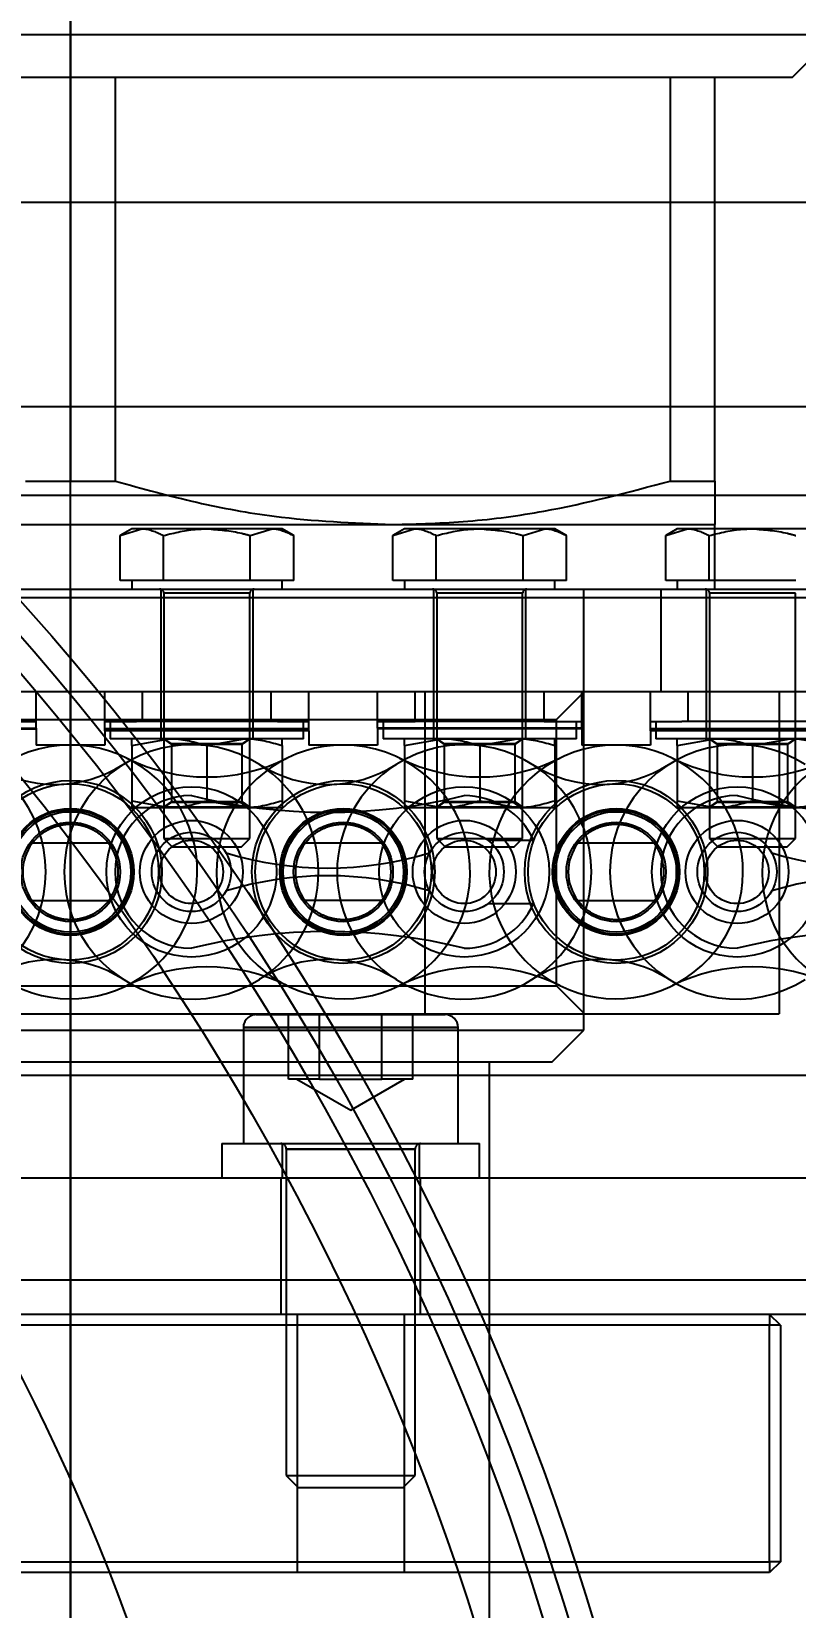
# Model space of a CAD drawing. Header units: metres. Extents: x 0 to 63075, y 0 to 44550.
# Drawn here: x 36118.6 to 36154.2, y 35200.9 to 35274.2 of the extents above; entities that cross this region are included whole.
import ezdxf

# ---------------------------------------------------------------- set-up
doc = ezdxf.new("R2010")
doc.units = ezdxf.units.M
doc.header["$LTSCALE"] = 75
doc.linetypes.add('DASHDOT', pattern=[25.4, 12.7, -6.35, 0, -6.35])
doc.linetypes.add('HIDDEN2', pattern=[4.7625, 3.175, -1.5875])
for name, color, linetype in [('18_COTAS', 7, 'Continuous'), ('SDM', 7, 'Continuous'), ('SFU', 3, 'DASHDOT'), ('SL4', 4, 'Continuous'), ('ST1', 7, 'HIDDEN2')]:
    doc.layers.add(name, color=color, linetype=linetype)
doc.styles.add('ROMANS', font='ROMANS.SHX')
doc.dimstyles.new('75___1-75', dxfattribs={"dimscale": 75, "dimtxt": 2.5, "dimasz": 2, "dimexe": 1.5, "dimexo": 1, "dimgap": 0.5, "dimtad": 1, "dimdec": 0, "dimzin": 12, "dimtxsty": 'ROMANS', "dimcen": 0, "dimclrd": 256, "dimclre": 256, "dimclrt": 3, "dimazin": 3, "dimtfac": 1, "dimtdec": 0, "dimtmove": 0, "dimatfit": 0, "dimfxl": 1, "dimlwd": -1, "dimlwe": -1, "dimarcsym": 0})

# ---------------------------------------------------------------- blocks, each defined once
blk = doc.blocks.new('*D31')
at = {"layer": 'Defpoints', "color": 0, "transparency": 16777216}
for p in [(35812.302, 35690.511), (35812.302, 35271.031), (40486.777, 35271.031)]:
    blk.add_point(p, dxfattribs=at)
at = {"layer": 'SDM', "transparency": 16777216}
for p, q in [((35812.302, 35346.031), (35812.302, 35803.011)), ((40486.777, 35346.031), (40486.777, 35803.011)), ((40336.777, 35690.511), (35962.302, 35690.511))]:
    blk.add_line(p, q, dxfattribs=at)
for points in [[(35962.302, 35715.511), (35962.302, 35665.511), (35812.302, 35690.511)], [(40336.777, 35715.511), (40336.777, 35665.511), (40486.777, 35690.511)]]:
    blk.add_solid(points, dxfattribs=at)
at = {"layer": 'SDM', "color": 3, "transparency": 16777216, "insert": (38149.54, 35821.761), "char_height": 187.5, "attachment_point": 5, "style": 'ROMANS'}
blk.add_mtext('4674', dxfattribs=at)
blk = doc.blocks.new('*D29')
at = {"layer": '18_COTAS', "transparency": 16777216}
for p, q in [((35812.302, 35346.031), (35812.302, 36814.267)), ((37225.015, 36776.767), (37225.015, 36814.267)), ((35962.302, 36701.767), (37075.015, 36701.767))]:
    blk.add_line(p, q, dxfattribs=at)
for points in [[(35962.302, 36726.767), (35962.302, 36676.767), (35812.302, 36701.767)], [(37075.015, 36726.767), (37075.015, 36676.767), (37225.015, 36701.767)]]:
    blk.add_solid(points, dxfattribs=at)
at = {"layer": 'Defpoints', "color": 0, "transparency": 16777216}
for p in [(37225.015, 36701.767), (37225.015, 36701.767), (35812.302, 35271.031)]:
    blk.add_point(p, dxfattribs=at)
at = {"layer": '18_COTAS', "color": 3, "transparency": 16777216, "insert": (36518.659, 36833.017), "char_height": 187.5, "attachment_point": 5, "style": 'ROMANS'}
blk.add_mtext('1413', dxfattribs=at)
blk = doc.blocks.new('A$Ce03ead7b')
at = {"layer": 'SFU'}
for p, q in [((308.147, 1606.652), (308.147, 1928.152)), ((308.147, 1756.952), (308.147, 1733.152)), ((308.147, 1733.152), (308.147, 1756.952)), ((272.548, 1733.152), (308.147, 1733.152)), ((308.147, 1733.152), (308.147, 1731.152)), ((308.147, 1733.152), (343.747, 1733.152)), ((308.147, 1731.152), (308.147, 1733.152)), ((341.747, 1731.152), (343.747, 1733.152)), ((308.147, 1731.152), (274.548, 1731.152)), ((341.747, 1731.152), (308.147, 1731.152)), ((308.147, 1725.35), (308.147, 1731.152)), ((308.147, 1731.152), (308.147, 1712.373)), ((310.237, 1725.35), (310.237, 1731.152)), ((336.058, 1731.152), (336.058, 1725.35)), ((338.147, 1725.35), (338.147, 1731.152)), ((308.147, 1712.373), (308.147, 1725.35)), ((310.237, 1712.373), (310.237, 1725.35)), ((336.058, 1725.35), (336.058, 1712.373)), ((338.147, 1712.373), (338.147, 1725.35)), ((306.058, 1712.373), (308.147, 1712.373)), ((308.147, 1710.352), (308.147, 1712.373)), ((308.147, 1712.373), (310.237, 1712.373)), ((336.058, 1712.373), (338.147, 1712.373)), ((293.147, 1710.352), (308.147, 1710.352)), ((308.147, 1710.352), (323.147, 1710.352)), ((308.147, 1707.352), (308.147, 1710.352)), ((310.456, 1709.84), (311.466, 1710.152)), ((310.997, 1710.152), (310.456, 1709.84)), ((310.456, 1707.752), (310.456, 1709.84)), ((311.466, 1710.152), (310.997, 1710.152)), ((314.497, 1710.152), (311.466, 1710.152)), ((312.477, 1707.752), (312.477, 1709.84)), ((317.529, 1710.152), (314.497, 1710.152)), ((316.518, 1709.84), (317.529, 1710.152)), ((316.518, 1707.752), (316.518, 1709.84)), ((317.997, 1710.152), (317.529, 1710.152)), ((318.539, 1709.84), (317.997, 1710.152)), ((318.539, 1707.752), (318.539, 1709.84)), ((323.147, 1710.352), (338.147, 1710.352)), ((323.156, 1709.84), (324.166, 1710.152)), ((323.697, 1710.152), (323.156, 1709.84)), ((323.156, 1707.752), (323.156, 1709.84)), ((324.166, 1710.152), (323.697, 1710.152)), ((327.197, 1710.152), (324.166, 1710.152)), ((325.177, 1707.752), (325.177, 1709.84)), ((330.229, 1710.152), (327.197, 1710.152)), ((329.218, 1709.84), (330.229, 1710.152)), ((329.218, 1707.752), (329.218, 1709.84)), ((330.697, 1710.152), (330.229, 1710.152)), ((331.239, 1709.84), (330.697, 1710.152)), ((331.239, 1707.752), (331.239, 1709.84)), ((335.856, 1709.84), (336.866, 1710.152)), ((336.397, 1710.152), (335.856, 1709.84)), ((335.856, 1707.752), (335.856, 1709.84)), ((336.866, 1710.152), (336.397, 1710.152)), ((339.897, 1710.152), (336.866, 1710.152)), ((337.877, 1707.752), (337.877, 1709.84)), ((338.147, 1707.352), (338.147, 1710.352)), ((342.929, 1710.152), (339.897, 1710.152)), ((311.466, 1707.752), (310.456, 1707.752)), ((310.997, 1707.752), (310.997, 1707.352)), ((312.477, 1707.752), (311.466, 1707.752)), ((314.497, 1707.752), (312.477, 1707.752)), ((316.518, 1707.752), (314.497, 1707.752)), ((317.529, 1707.752), (316.518, 1707.752)), ((318.539, 1707.752), (317.529, 1707.752)), ((317.997, 1707.352), (317.997, 1707.752)), ((324.166, 1707.752), (323.156, 1707.752)), ((323.697, 1707.752), (323.697, 1707.352)), ((325.177, 1707.752), (324.166, 1707.752)), ((327.197, 1707.752), (325.177, 1707.752)), ((329.218, 1707.752), (327.197, 1707.752)), ((330.229, 1707.752), (329.218, 1707.752)), ((331.239, 1707.752), (330.229, 1707.752)), ((330.697, 1707.352), (330.697, 1707.752)), ((336.866, 1707.752), (335.856, 1707.752)), ((336.397, 1707.752), (336.397, 1707.352)), ((337.877, 1707.752), (336.866, 1707.752)), ((339.897, 1707.752), (337.877, 1707.752)), ((341.918, 1707.752), (339.897, 1707.752)), ((254.287, 1707.352), (362.007, 1707.352)), ((308.147, 1707.352), (308.147, 1686.831)), ((312.348, 1707.352), (312.348, 1702.59)), ((316.497, 1707.152), (312.497, 1707.152)), ((312.497, 1707.152), (312.497, 1695.742)), ((316.497, 1695.742), (316.497, 1707.152)), ((316.647, 1702.59), (316.647, 1707.352)), ((325.048, 1707.352), (325.048, 1702.59)), ((329.197, 1707.152), (325.197, 1707.152)), ((325.197, 1707.152), (325.197, 1695.742)), ((329.197, 1695.742), (329.197, 1707.152)), ((329.348, 1702.59), (329.348, 1707.352)), ((332.049, 1686.831), (332.049, 1707.352)), ((335.647, 1702.59), (335.647, 1707.352)), ((337.747, 1707.352), (337.747, 1702.59)), ((341.897, 1707.152), (337.897, 1707.152)), ((337.897, 1707.152), (337.897, 1695.742)), ((341.897, 1695.742), (341.897, 1707.152)), ((254.287, 1702.59), (362.007, 1702.59)), ((306.548, 1701.19), (306.548, 1702.59)), ((309.747, 1701.19), (309.747, 1702.59)), ((311.497, 1701.19), (311.497, 1702.59)), ((312.348, 1702.59), (312.348, 1701.19)), ((316.647, 1701.19), (316.647, 1702.59)), ((317.497, 1701.19), (317.497, 1702.59)), ((319.247, 1701.19), (319.247, 1702.59)), ((322.447, 1701.19), (322.447, 1702.59)), ((324.197, 1701.19), (324.197, 1702.59)), ((324.645, 1702.59), (324.645, 1687.59)), ((325.048, 1702.59), (325.048, 1701.19)), ((329.348, 1701.19), (329.348, 1702.59)), ((330.197, 1701.19), (330.197, 1702.59)), ((330.772, 1701.288), (332.074, 1702.59)), ((331.947, 1701.19), (331.947, 1702.59)), ((335.147, 1701.19), (335.147, 1702.59)), ((336.897, 1701.19), (336.897, 1702.59)), ((337.747, 1702.59), (337.747, 1701.19)), ((341.143, 1702.59), (341.143, 1687.59)), ((285.522, 1701.288), (330.772, 1701.288)), ((304.798, 1701.19), (306.548, 1701.19)), ((306.548, 1700.877), (306.548, 1701.19)), ((309.747, 1701.19), (311.214, 1701.19)), ((309.747, 1700.752), (309.747, 1701.19)), ((309.997, 1701.19), (309.997, 1700.39)), ((317.781, 1701.19), (311.214, 1701.19)), ((312.348, 1701.19), (312.348, 1700.39)), ((316.647, 1700.39), (316.647, 1701.19)), ((317.781, 1701.19), (319.247, 1701.19)), ((318.997, 1700.39), (318.997, 1701.19)), ((319.247, 1700.752), (319.247, 1701.19)), ((322.447, 1701.19), (324.197, 1701.19)), ((322.447, 1700.877), (322.447, 1701.19)), ((322.697, 1701.19), (322.697, 1700.39)), ((330.197, 1701.19), (324.197, 1701.19)), ((325.048, 1701.19), (325.048, 1700.39)), ((329.348, 1700.39), (329.348, 1701.19)), ((330.197, 1701.19), (331.947, 1701.19)), ((330.772, 1688.891), (330.772, 1701.288)), ((331.697, 1700.39), (331.697, 1701.19)), ((331.947, 1700.877), (331.947, 1701.19)), ((335.147, 1701.19), (336.614, 1701.19)), ((335.147, 1700.752), (335.147, 1701.19)), ((335.397, 1701.19), (335.397, 1700.39)), ((343.181, 1701.19), (336.614, 1701.19)), ((337.747, 1701.19), (337.747, 1700.39)), ((297.048, 1700.877), (306.548, 1700.877)), ((297.048, 1700.84), (306.548, 1700.84)), ((306.548, 1700.877), (306.548, 1700.095)), ((319.247, 1700.84), (309.747, 1700.84)), ((319.247, 1700.752), (309.747, 1700.752)), ((309.747, 1700.752), (309.747, 1700.095)), ((318.997, 1700.39), (309.997, 1700.39)), ((310.997, 1700.077), (312.747, 1700.39)), ((312.497, 1700.39), (312.497, 1700.365)), ((312.497, 1700.39), (312.847, 1700.145)), ((316.497, 1700.365), (312.497, 1700.365)), ((312.497, 1700.365), (312.847, 1700.12)), ((314.497, 1700.077), (316.247, 1700.39)), ((316.147, 1700.145), (316.497, 1700.39)), ((316.147, 1700.12), (316.497, 1700.365)), ((316.497, 1700.365), (316.497, 1700.39)), ((319.247, 1700.752), (319.247, 1700.095)), ((331.947, 1700.877), (322.447, 1700.877)), ((322.447, 1700.877), (322.447, 1700.095)), ((331.947, 1700.84), (322.447, 1700.84)), ((331.697, 1700.39), (322.697, 1700.39)), ((323.697, 1700.077), (325.447, 1700.39)), ((325.197, 1700.39), (325.548, 1700.145)), ((325.197, 1700.39), (325.197, 1700.365)), ((329.197, 1700.365), (325.197, 1700.365)), ((325.197, 1700.365), (325.548, 1700.12)), ((327.197, 1700.077), (328.947, 1700.39)), ((328.847, 1700.145), (329.197, 1700.39)), ((328.847, 1700.12), (329.197, 1700.365)), ((329.197, 1700.365), (329.197, 1700.39)), ((331.947, 1700.877), (331.947, 1700.095)), ((344.647, 1700.84), (335.147, 1700.84)), ((344.647, 1700.752), (335.147, 1700.752)), ((335.147, 1700.752), (335.147, 1700.095)), ((344.397, 1700.39), (335.397, 1700.39)), ((336.397, 1700.077), (338.147, 1700.39)), ((337.897, 1700.39), (337.897, 1700.365)), ((337.897, 1700.39), (338.247, 1700.145)), ((341.897, 1700.365), (337.897, 1700.365)), ((337.897, 1700.365), (338.247, 1700.12)), ((339.897, 1700.077), (341.647, 1700.39)), ((341.548, 1700.145), (341.897, 1700.39)), ((341.548, 1700.12), (341.897, 1700.365)), ((341.897, 1700.365), (341.897, 1700.39)), ((308.147, 1700.095), (306.548, 1700.095)), ((309.747, 1700.095), (308.147, 1700.095)), ((310.997, 1700.077), (310.997, 1697.503)), ((316.147, 1700.145), (312.847, 1700.145)), ((312.847, 1700.145), (312.847, 1700.12)), ((316.147, 1700.12), (312.847, 1700.12)), ((312.847, 1700.12), (312.847, 1697.435)), ((314.497, 1700.077), (314.497, 1697.503)), ((316.147, 1700.12), (316.147, 1700.145)), ((316.147, 1697.435), (316.147, 1700.12)), ((317.997, 1700.077), (317.997, 1697.503)), ((320.847, 1700.095), (319.247, 1700.095)), ((322.447, 1700.095), (320.847, 1700.095)), ((323.697, 1700.077), (323.697, 1697.503)), ((328.847, 1700.145), (325.548, 1700.145)), ((325.548, 1700.145), (325.548, 1700.12)), ((328.847, 1700.12), (325.548, 1700.12)), ((325.548, 1700.12), (325.548, 1697.435)), ((327.197, 1700.077), (327.197, 1697.503)), ((328.847, 1700.12), (328.847, 1700.145)), ((328.847, 1697.435), (328.847, 1700.12)), ((330.697, 1700.077), (330.697, 1697.503)), ((333.547, 1700.095), (331.947, 1700.095)), ((335.147, 1700.095), (333.547, 1700.095)), ((336.397, 1700.077), (336.397, 1697.503)), ((341.548, 1700.145), (338.247, 1700.145)), ((338.247, 1700.145), (338.247, 1700.12)), ((341.548, 1700.12), (338.247, 1700.12)), ((338.247, 1700.12), (338.247, 1697.435)), ((339.897, 1700.077), (339.897, 1697.503)), ((341.548, 1700.12), (341.548, 1700.145)), ((341.548, 1697.435), (341.548, 1700.12)), ((310.997, 1697.503), (312.747, 1697.19)), ((312.847, 1697.46), (312.497, 1697.215)), ((312.847, 1697.435), (312.497, 1697.19)), ((312.847, 1697.46), (316.147, 1697.46)), ((312.847, 1697.435), (316.147, 1697.435)), ((314.497, 1697.503), (316.247, 1697.19)), ((316.497, 1697.215), (316.147, 1697.46)), ((316.497, 1697.19), (316.147, 1697.435)), ((323.697, 1697.503), (325.447, 1697.19)), ((325.548, 1697.46), (325.197, 1697.215)), ((325.548, 1697.435), (325.197, 1697.19)), ((325.548, 1697.46), (328.847, 1697.46)), ((325.548, 1697.435), (328.847, 1697.435)), ((327.197, 1697.503), (328.947, 1697.19)), ((329.197, 1697.215), (328.847, 1697.46)), ((329.197, 1697.19), (328.847, 1697.435)), ((336.397, 1697.503), (338.147, 1697.19)), ((338.247, 1697.46), (337.897, 1697.215)), ((338.247, 1697.435), (337.897, 1697.19)), ((338.247, 1697.46), (341.548, 1697.46)), ((338.247, 1697.435), (341.548, 1697.435)), ((339.897, 1697.503), (341.647, 1697.19)), ((341.897, 1697.215), (341.548, 1697.46)), ((341.897, 1697.19), (341.548, 1697.435)), ((310.997, 1697.19), (312.747, 1697.19)), ((312.497, 1697.215), (316.497, 1697.215)), ((312.747, 1697.19), (316.247, 1697.19)), ((316.247, 1697.19), (317.997, 1697.19)), ((323.697, 1697.19), (325.447, 1697.19)), ((325.197, 1697.215), (329.197, 1697.215)), ((325.447, 1697.19), (328.947, 1697.19)), ((328.947, 1697.19), (330.697, 1697.19)), ((336.397, 1697.19), (338.147, 1697.19)), ((337.897, 1697.215), (341.897, 1697.215)), ((338.147, 1697.19), (341.647, 1697.19)), ((341.647, 1697.19), (343.397, 1697.19)), ((306.457, 1695.637), (306.367, 1695.525)), ((309.927, 1695.525), (306.367, 1695.525)), ((309.927, 1695.525), (309.754, 1695.73)), ((312.497, 1695.742), (316.497, 1695.742)), ((312.497, 1695.742), (312.887, 1695.352)), ((312.887, 1695.352), (316.107, 1695.352)), ((316.107, 1695.352), (316.497, 1695.742)), ((322.627, 1695.525), (319.067, 1695.525)), ((325.197, 1695.742), (329.197, 1695.742)), ((325.197, 1695.742), (325.587, 1695.352)), ((325.587, 1695.352), (328.807, 1695.352)), ((328.807, 1695.352), (329.197, 1695.742)), ((331.857, 1695.637), (331.767, 1695.525)), ((335.327, 1695.525), (331.767, 1695.525)), ((335.327, 1695.525), (335.154, 1695.73)), ((337.897, 1695.742), (341.897, 1695.742)), ((337.897, 1695.742), (338.287, 1695.352)), ((338.287, 1695.352), (341.507, 1695.352)), ((341.507, 1695.352), (341.897, 1695.742)), ((306.367, 1692.855), (309.927, 1692.855)), ((322.627, 1692.855), (319.067, 1692.855)), ((319.157, 1692.743), (319.067, 1692.855)), ((322.627, 1692.855), (322.454, 1692.65)), ((331.767, 1692.855), (335.327, 1692.855)), ((285.522, 1688.891), (330.772, 1688.891)), ((332.074, 1687.59), (330.772, 1688.891)), ((291.65, 1687.59), (324.645, 1687.59)), ((324.645, 1687.59), (341.143, 1687.59)), ((284.246, 1686.831), (308.147, 1686.831)), ((308.147, 1686.831), (308.147, 1685.352)), ((308.147, 1686.831), (332.049, 1686.831)), ((330.57, 1685.352), (332.049, 1686.831)), ((285.725, 1685.352), (308.147, 1685.352)), ((308.147, 1685.352), (330.57, 1685.352)), ((308.147, 1685.352), (308.147, 1622.652)), ((327.647, 1622.652), (327.647, 1685.352))]:
    blk.add_line(p, q, dxfattribs=at)
at = {"layer": 'SFU', "flags": 128}
for points in [[(319.067, 1695.525), (319.274, 1695.763), (319.384, 1695.866)], [(306.367, 1692.855), (306.574, 1692.617), (306.684, 1692.514)], [(331.767, 1692.855), (331.974, 1692.617), (332.084, 1692.514)]]:
    blk.add_lwpolyline(points, dxfattribs=at)
at = {"layer": 'SFU'}
for centre, radius in [((308.147, 1694.19), 4.255), ((308.147, 1694.19), 4.1), ((308.147, 1694.19), 4.1), ((308.147, 1694.19), 4.1), ((308.147, 1694.19), 4.1), ((320.847, 1694.19), 4.255), ((320.847, 1694.19), 4.1), ((320.847, 1694.19), 4.1), ((320.847, 1694.19), 4.1), ((320.847, 1694.19), 4.1), ((333.547, 1694.19), 4.255), ((333.547, 1694.19), 4.1), ((333.547, 1694.19), 4.1), ((333.547, 1694.19), 4.1), ((333.547, 1694.19), 4.1), ((308.147, 1694.19), 2.955), ((308.147, 1694.19), 2.892), ((308.147, 1694.19), 2.803), ((320.847, 1694.19), 2.955), ((320.847, 1694.19), 2.893), ((320.847, 1694.19), 2.803), ((333.547, 1694.19), 2.955), ((333.547, 1694.19), 2.892), ((333.547, 1694.19), 2.803), ((308.147, 1694.19), 2.314), ((320.847, 1694.19), 2.314), ((333.547, 1694.19), 2.314)]:
    blk.add_circle(centre, radius, dxfattribs=at)
for centre, radius, start, end in [((312.298, 1707.152), 0.2, 0, 90), ((316.697, 1707.152), 0.2, 90, 180), ((324.997, 1707.152), 0.2, 0, 90), ((329.397, 1707.152), 0.2, 90, 180), ((337.697, 1707.152), 0.2, 0, 90), ((308.147, 1694.19), 5.905, 90, 243.64084), ((308.147, 1694.19), 5.905, 243.64084, 90), ((320.847, 1694.19), 5.905, 90, 296.35916), ((320.847, 1694.19), 5.905, 296.35916, 90), ((333.547, 1694.19), 5.905, 90, 243.64084), ((333.547, 1694.19), 5.905, 243.64084, 90), ((346.247, 1694.19), 5.905, 90, 296.35916), ((314.497, 1707.005), 8.397, 243.64084, 296.35916), ((327.197, 1707.005), 8.397, 243.64084, 296.35916), ((339.897, 1707.005), 8.397, 243.64084, 296.35916), ((308.147, 1694.19), 2.225, 143.1301, 216.8699), ((308.147, 1694.19), 2.225, 323.1301, 36.8699), ((320.847, 1694.19), 2.225, 143.1301, 216.8699), ((320.847, 1694.19), 2.225, 323.1301, 36.8699), ((333.547, 1694.19), 2.225, 143.1301, 216.8699), ((333.547, 1694.19), 2.225, 323.1301, 36.8699), ((314.497, 1681.375), 8.397, 63.64084, 116.35916), ((327.197, 1681.375), 8.397, 63.64084, 116.35916), ((339.897, 1681.375), 8.397, 63.64084, 116.35916)]:
    blk.add_arc(centre, radius, start, end, dxfattribs=at)
for points, knots in [([(310.237, 1712.373), (311.498, 1712.026), (313.941, 1711.353), (318.247, 1710.555), (321.305, 1710.429), (323.147, 1710.352)], [0, 0, 0, 0, 0.297736, 0.577022, 1, 1, 1, 1]), ([(323.147, 1710.352), (324.316, 1710.384), (326.672, 1710.448), (331.004, 1711.03), (334.11, 1711.856), (336.058, 1712.373)], [0, 0, 0, 0, 0.2683282, 0.5411378, 1, 1, 1, 1]), ([(338.147, 1712.373), (338.147, 1712.026), (338.147, 1711.353), (338.147, 1710.555), (338.147, 1710.429), (338.147, 1710.352)], [0, 0, 0, 0, 0.297736, 0.577022, 1, 1, 1, 1]), ([(311.466, 1710.152), (311.49, 1710.152), (311.832, 1710.148), (312.166, 1709.988), (312.477, 1709.84)], [0, 0, 0, 0, 0.070174, 1, 1, 1, 1]), ([(312.477, 1709.84), (312.995, 1709.969), (313.662, 1710.135), (314.346, 1710.149), (314.497, 1710.152)], [0, 0, 0, 0, 0.778131, 1, 1, 1, 1]), ([(314.497, 1710.152), (315.046, 1710.112), (315.73, 1710.061), (316.388, 1709.877), (316.518, 1709.84)], [0, 0, 0, 0, 0.801725, 1, 1, 1, 1]), ([(317.529, 1710.152), (317.553, 1710.152), (317.894, 1710.148), (318.228, 1709.988), (318.539, 1709.84)], [0, 0, 0, 0, 0.070174, 1, 1, 1, 1]), ([(324.166, 1710.152), (324.19, 1710.152), (324.532, 1710.148), (324.866, 1709.988), (325.177, 1709.84)], [0, 0, 0, 0, 0.070174, 1, 1, 1, 1]), ([(325.177, 1709.84), (325.695, 1709.969), (326.362, 1710.135), (327.046, 1710.149), (327.197, 1710.152)], [0, 0, 0, 0, 0.778131, 1, 1, 1, 1]), ([(327.197, 1710.152), (327.746, 1710.112), (328.43, 1710.061), (329.088, 1709.877), (329.218, 1709.84)], [0, 0, 0, 0, 0.801725, 1, 1, 1, 1]), ([(330.229, 1710.152), (330.253, 1710.152), (330.594, 1710.148), (330.928, 1709.988), (331.239, 1709.84)], [0, 0, 0, 0, 0.070174, 1, 1, 1, 1]), ([(336.866, 1710.152), (336.89, 1710.152), (337.232, 1710.148), (337.566, 1709.988), (337.877, 1709.84)], [0, 0, 0, 0, 0.070174, 1, 1, 1, 1]), ([(337.877, 1709.84), (338.395, 1709.969), (339.062, 1710.135), (339.746, 1710.149), (339.897, 1710.152)], [0, 0, 0, 0, 0.778131, 1, 1, 1, 1]), ([(339.897, 1710.152), (340.446, 1710.112), (341.13, 1710.061), (341.788, 1709.877), (341.918, 1709.84)], [0, 0, 0, 0, 0.801725, 1, 1, 1, 1]), ([(310.997, 1700.077), (310.997, 1700.125), (310.997, 1700.308), (310.997, 1700.355), (310.997, 1700.39)], [0, 0, 0, 0, 0.257551, 1, 1, 1, 1]), ([(312.747, 1700.39), (312.789, 1700.39), (313.38, 1700.385), (313.959, 1700.226), (314.497, 1700.077)], [0, 0, 0, 0, 0.070174, 1, 1, 1, 1]), ([(316.247, 1700.39), (316.289, 1700.39), (316.88, 1700.385), (317.459, 1700.226), (317.997, 1700.077)], [0, 0, 0, 0, 0.0701742, 1, 1, 1, 1]), ([(317.997, 1700.077), (317.997, 1700.125), (317.997, 1700.308), (317.997, 1700.355), (317.997, 1700.39)], [0, 0, 0, 0, 0.257551, 1, 1, 1, 1]), ([(323.697, 1700.077), (323.697, 1700.125), (323.697, 1700.308), (323.697, 1700.355), (323.697, 1700.39)], [0, 0, 0, 0, 0.257551, 1, 1, 1, 1]), ([(325.447, 1700.39), (325.489, 1700.39), (326.08, 1700.385), (326.659, 1700.226), (327.197, 1700.077)], [0, 0, 0, 0, 0.070174, 1, 1, 1, 1]), ([(328.947, 1700.39), (328.989, 1700.39), (329.58, 1700.385), (330.159, 1700.226), (330.697, 1700.077)], [0, 0, 0, 0, 0.0701742, 1, 1, 1, 1]), ([(330.697, 1700.077), (330.697, 1700.125), (330.697, 1700.308), (330.697, 1700.355), (330.697, 1700.39)], [0, 0, 0, 0, 0.257551, 1, 1, 1, 1]), ([(336.397, 1700.077), (336.397, 1700.125), (336.397, 1700.308), (336.397, 1700.355), (336.397, 1700.39)], [0, 0, 0, 0, 0.257551, 1, 1, 1, 1]), ([(338.147, 1700.39), (338.189, 1700.39), (338.78, 1700.385), (339.359, 1700.226), (339.897, 1700.077)], [0, 0, 0, 0, 0.070174, 1, 1, 1, 1]), ([(341.647, 1700.39), (341.689, 1700.39), (342.28, 1700.385), (342.859, 1700.226), (343.397, 1700.077)], [0, 0, 0, 0, 0.0701742, 1, 1, 1, 1]), ([(310.997, 1697.503), (310.997, 1697.455), (310.997, 1697.272), (310.997, 1697.225), (310.997, 1697.19)], [0, 0, 0, 0, 0.257551, 1, 1, 1, 1]), ([(312.747, 1697.19), (312.789, 1697.19), (313.38, 1697.195), (313.959, 1697.354), (314.497, 1697.503)], [0, 0, 0, 0, 0.070174, 1, 1, 1, 1]), ([(316.247, 1697.19), (316.289, 1697.19), (316.88, 1697.195), (317.459, 1697.354), (317.997, 1697.503)], [0, 0, 0, 0, 0.0701742, 1, 1, 1, 1]), ([(317.997, 1697.503), (317.997, 1697.455), (317.997, 1697.272), (317.997, 1697.225), (317.997, 1697.19)], [0, 0, 0, 0, 0.257551, 1, 1, 1, 1]), ([(323.697, 1697.503), (323.697, 1697.455), (323.697, 1697.272), (323.697, 1697.225), (323.697, 1697.19)], [0, 0, 0, 0, 0.257551, 1, 1, 1, 1]), ([(325.447, 1697.19), (325.489, 1697.19), (326.08, 1697.195), (326.659, 1697.354), (327.197, 1697.503)], [0, 0, 0, 0, 0.070174, 1, 1, 1, 1]), ([(328.947, 1697.19), (328.989, 1697.19), (329.58, 1697.195), (330.159, 1697.354), (330.697, 1697.503)], [0, 0, 0, 0, 0.0701742, 1, 1, 1, 1]), ([(330.697, 1697.503), (330.697, 1697.455), (330.697, 1697.272), (330.697, 1697.225), (330.697, 1697.19)], [0, 0, 0, 0, 0.257551, 1, 1, 1, 1]), ([(336.397, 1697.503), (336.397, 1697.455), (336.397, 1697.272), (336.397, 1697.225), (336.397, 1697.19)], [0, 0, 0, 0, 0.257551, 1, 1, 1, 1]), ([(338.147, 1697.19), (338.189, 1697.19), (338.78, 1697.195), (339.359, 1697.354), (339.897, 1697.503)], [0, 0, 0, 0, 0.070174, 1, 1, 1, 1]), ([(341.647, 1697.19), (341.689, 1697.19), (342.28, 1697.195), (342.859, 1697.354), (343.397, 1697.503)], [0, 0, 0, 0, 0.0701742, 1, 1, 1, 1]), ([(306.367, 1695.525), (306.479, 1695.655), (306.698, 1695.911), (307.138, 1696.194), (307.627, 1696.374), (308.147, 1696.435), (308.668, 1696.374), (309.157, 1696.194), (309.597, 1695.911), (309.816, 1695.655), (309.927, 1695.525)], [0, 0, 0, 0, 0.130043, 0.255982, 0.379107, 0.5, 0.620893, 0.744018, 0.869957, 1, 1, 1, 1]), ([(319.067, 1695.525), (319.179, 1695.655), (319.398, 1695.911), (319.838, 1696.194), (320.327, 1696.374), (320.847, 1696.435), (321.368, 1696.374), (321.857, 1696.194), (322.297, 1695.911), (322.516, 1695.655), (322.627, 1695.525)], [0, 0, 0, 0, 0.130043, 0.255982, 0.379107, 0.5, 0.620893, 0.744018, 0.869957, 1, 1, 1, 1]), ([(331.767, 1695.525), (331.879, 1695.655), (332.098, 1695.911), (332.538, 1696.194), (333.027, 1696.374), (333.547, 1696.435), (334.068, 1696.374), (334.557, 1696.194), (334.997, 1695.911), (335.216, 1695.655), (335.327, 1695.525)], [0, 0, 0, 0, 0.130043, 0.255982, 0.379107, 0.5, 0.620893, 0.744018, 0.869957, 1, 1, 1, 1]), ([(309.927, 1692.855), (309.816, 1692.725), (309.597, 1692.469), (309.157, 1692.186), (308.668, 1692.006), (308.147, 1691.945), (307.627, 1692.006), (307.138, 1692.186), (306.698, 1692.469), (306.479, 1692.725), (306.367, 1692.855)], [0, 0, 0, 0, 0.130043, 0.255982, 0.379107, 0.5, 0.620893, 0.744018, 0.869957, 1, 1, 1, 1]), ([(322.627, 1692.855), (322.516, 1692.725), (322.297, 1692.469), (321.857, 1692.186), (321.368, 1692.006), (320.847, 1691.945), (320.327, 1692.006), (319.838, 1692.186), (319.398, 1692.469), (319.179, 1692.725), (319.067, 1692.855)], [0, 0, 0, 0, 0.130043, 0.255982, 0.379107, 0.5, 0.620893, 0.744018, 0.869957, 1, 1, 1, 1]), ([(335.327, 1692.855), (335.216, 1692.725), (334.997, 1692.469), (334.557, 1692.186), (334.068, 1692.006), (333.547, 1691.945), (333.027, 1692.006), (332.538, 1692.186), (332.098, 1692.469), (331.879, 1692.725), (331.767, 1692.855)], [0, 0, 0, 0, 0.130043, 0.255982, 0.379107, 0.5, 0.620893, 0.744018, 0.869957, 1, 1, 1, 1])]:
    blk.add_open_spline(points, degree=3, knots=knots, dxfattribs=at)
at = {"layer": 'SL4'}
for p, q in [((285.019, 1725.35), (1004.763, 1725.35)), ((1004.763, 1715.825), (296.866, 1715.825)), ((378.019, 1711.7), (301.189, 1711.7)), ((378.194, 1706.943), (305.699, 1706.943)), ((320.016, 1687.55), (325.594, 1687.55)), ((321.194, 1686.95), (320.373, 1686.95)), ((326.194, 1686.95), (321.194, 1686.95)), ((326.194, 1681.55), (326.194, 1686.95)), ((378.194, 1684.713), (326.194, 1684.713)), ((323.387, 1681.55), (327.194, 1681.55)), ((327.194, 1679.95), (327.194, 1681.55)), ((378.194, 1679.95), (324.214, 1679.95)), ((381.194, 1675.193), (326.505, 1675.193)), ((381.194, 1673.6), (327.217, 1673.6)), ((340.694, 1673.6), (340.694, 1673.1)), ((341.194, 1673.1), (340.694, 1673.6)), ((340.694, 1673.1), (327.436, 1673.1)), ((340.694, 1662.1), (340.694, 1673.1)), ((341.194, 1673.1), (340.694, 1673.1)), ((341.194, 1673.1), (341.194, 1662.1)), ((331.605, 1662.1), (340.694, 1662.1)), ((340.694, 1661.6), (331.766, 1661.6)), ((340.694, 1662.1), (340.694, 1661.6)), ((341.194, 1662.1), (340.694, 1662.1)), ((341.194, 1662.1), (340.694, 1661.6))]:
    blk.add_line(p, q, dxfattribs=at)
for radius in [125, 123.91, 122.777, 119.686]:
    blk.add_circle((212.762, 1623.35), radius, dxfattribs=at)
for centre, radius, start, end in [((212.762, 1623.35), 104.464, 171.10617, 157.38407), ((212.762, 1623.35), 98.5, 170.88256, 157.60769), ((325.594, 1686.95), 0.6, 0, 90)]:
    blk.add_arc(centre, radius, start, end, dxfattribs=at)
at = {"layer": 'ST1'}
for p, q in [((4.763, 1720.588), (1004.763, 1720.588)), ((1004.763, 1715.825), (4.763, 1715.825)), ((381.194, 1706.943), (86.437, 1706.943)), ((327.584, 1695.666), (329.708, 1695.666)), ((327.584, 1692.714), (329.708, 1692.714)), ((316.794, 1687.55), (320.016, 1687.55)), ((318.296, 1684.55), (318.296, 1687.55)), ((319.745, 1684.55), (319.745, 1687.55)), ((322.643, 1684.55), (322.643, 1687.55)), ((324.092, 1684.55), (324.092, 1687.55)), ((316.194, 1686.95), (316.194, 1681.55)), ((316.206, 1686.95), (326.182, 1686.95)), ((326.194, 1686.95), (316.206, 1686.95)), ((381.194, 1684.713), (81.194, 1684.713)), ((326.194, 1684.713), (273.312, 1684.713)), ((319.02, 1684.55), (318.296, 1684.55)), ((318.684, 1684.55), (321.194, 1683.101)), ((319.745, 1684.55), (319.02, 1684.55)), ((319.745, 1684.55), (321.194, 1684.55)), ((321.194, 1684.55), (322.643, 1684.55)), ((321.194, 1683.101), (323.704, 1684.55)), ((323.368, 1684.55), (322.643, 1684.55)), ((324.092, 1684.55), (323.368, 1684.55)), ((315.194, 1681.55), (321.194, 1681.55)), ((315.194, 1681.55), (315.194, 1679.95)), ((317.994, 1681.55), (317.994, 1679.95)), ((318.194, 1681.3), (318.194, 1666.105)), ((324.148, 1681.3), (318.24, 1681.3)), ((318.24, 1681.3), (324.148, 1681.3)), ((321.194, 1681.55), (323.387, 1681.55)), ((324.194, 1666.105), (324.194, 1681.3)), ((324.394, 1679.95), (324.394, 1681.55)), ((324.214, 1679.95), (277.786, 1679.95)), ((317.944, 1679.95), (317.944, 1673.6)), ((324.444, 1673.6), (324.444, 1679.95)), ((378.194, 1675.193), (91.194, 1675.193)), ((326.505, 1675.193), (281.639, 1675.193)), ((327.217, 1673.6), (282.809, 1673.6)), ((318.694, 1673.6), (318.694, 1661.6)), ((323.694, 1661.6), (323.694, 1673.6)), ((327.436, 1673.1), (283.165, 1673.1)), ((318.194, 1666.105), (321.194, 1666.105)), ((318.194, 1666.105), (318.749, 1665.55)), ((321.194, 1666.105), (324.194, 1666.105)), ((323.64, 1665.55), (324.194, 1666.105)), ((318.749, 1665.55), (321.194, 1665.55)), ((321.194, 1665.55), (323.64, 1665.55)), ((289.769, 1662.1), (331.605, 1662.1)), ((331.766, 1661.6), (290.019, 1661.6))]:
    blk.add_line(p, q, dxfattribs=at)
for centre, radius in [((212.762, 1623.35), 114.333), ((313.777, 1694.19), 3.96), ((326.477, 1694.19), 3.96), ((339.177, 1694.19), 3.96), ((313.777, 1694.19), 2.398), ((313.777, 1694.19), 1.845), ((326.477, 1694.19), 2.398), ((326.477, 1694.19), 1.845), ((339.177, 1694.19), 2.398), ((339.177, 1694.19), 1.845), ((313.777, 1694.19), 1.476), ((326.477, 1694.19), 1.476), ((339.177, 1694.19), 1.476)]:
    blk.add_circle(centre, radius, dxfattribs=at)
for centre, radius, start, end in [((301.077, 1694.19), 5.92, 237.56669, 122.43331), ((313.777, 1694.19), 5.92, 57.56669, 302.43331), ((326.477, 1694.19), 5.92, 237.56669, 122.43331), ((339.177, 1694.19), 5.92, 57.56669, 302.43331), ((307.427, 1704.183), 5.92, 237.56669, 302.43331), ((320.127, 1704.183), 5.92, 237.56669, 302.43331), ((313.777, 1694.19), 5.92, 302.43324, 57.56676), ((326.477, 1694.19), 5.92, 122.43324, 237.56676), ((332.827, 1704.183), 5.92, 237.56669, 302.43331), ((313.777, 1694.19), 3.552, 90, 270), ((320.127, 1723.287), 26.322, 256.04015, 283.95985), ((326.477, 1694.19), 3.552, 24.55336, 90), ((339.177, 1694.19), 3.552, 90, 270), ((345.527, 1723.287), 26.322, 256.04015, 283.95985), ((320.127, 1710.542), 16.175, 252.993, 287.007), ((345.527, 1710.542), 16.175, 252.993, 287.007), ((320.127, 1677.838), 16.175, 72.993, 107.007), ((345.527, 1677.838), 16.175, 72.993, 107.007), ((326.477, 1694.19), 3.552, 270, 335.44664), ((320.127, 1665.093), 26.322, 76.04015, 103.95985), ((345.527, 1665.093), 26.322, 76.04015, 103.95985), ((307.427, 1684.197), 5.92, 57.56669, 122.43331), ((320.127, 1684.197), 5.92, 57.56669, 122.43331), ((332.827, 1684.197), 5.92, 57.56669, 122.43331), ((316.794, 1686.95), 0.6, 90, 180), ((317.944, 1681.3), 0.25, 0, 90), ((324.444, 1681.3), 0.25, 90, 180)]:
    blk.add_arc(centre, radius, start, end, dxfattribs=at)

msp = doc.modelspace()

# ---------------------------------------------------------------- block references
at = {"layer": 'SDM'}
msp.add_blockref('A$Ce03ead7b', (35812.302, 33540.915), dxfattribs=at)

# ---------------------------------------------------------------- dimensions: what is measured, and where the dimension line sits
at = {"layer": '18_COTAS'}
dim = msp.add_linear_dim(base=(37225.015, 36701.767), p1=(35812.302, 35271.031), p2=(37225.015, 36701.767), dimstyle='75___1-75', dxfattribs=at)
dim.commit()
dim.dimension.update_dxf_attribs({"geometry": '*D29', "text_midpoint": (36518.659, 36833.017)})
at = {"layer": 'SDM'}
dim = msp.add_linear_dim(base=(35812.302, 35690.511), p1=(40486.777, 35271.031), p2=(35812.302, 35271.031), dimstyle='75___1-75', override={"dimtmove": 1}, dxfattribs=at)
dim.commit()
dim.dimension.update_dxf_attribs({"geometry": '*D31', "text_midpoint": (38149.54, 35821.761)})

doc.saveas('drawing.dxf')
